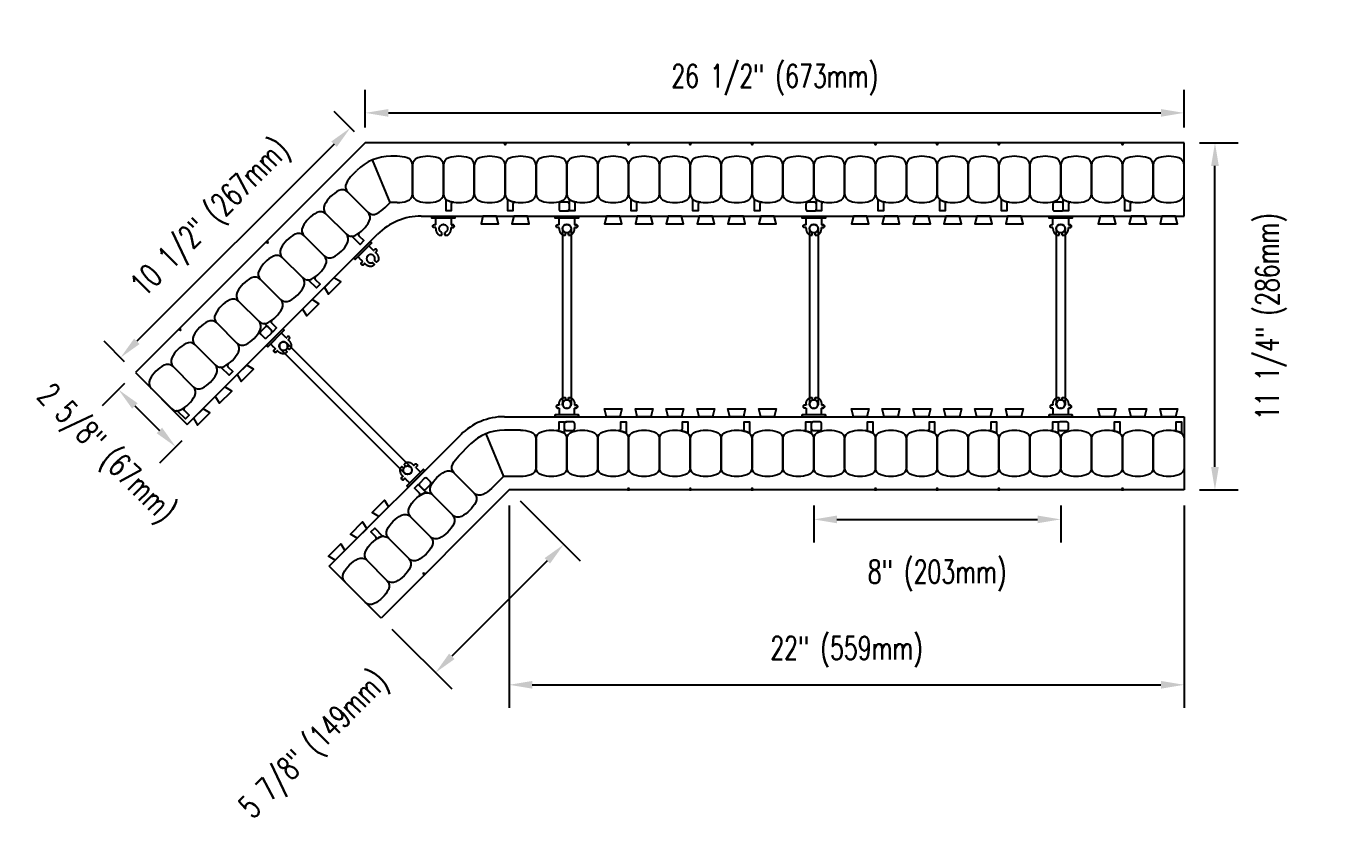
# Model space of a CAD drawing. Header units: inches. Extents: x 176.2 to 218.2, y 151.6 to 198.2.
# Drawn here: x 176.15 to 218.24, y 151.61 to 177.69 of the extents above; entities that cross this region are included whole.
import ezdxf

# ---------------------------------------------------------------- set-up
doc = ezdxf.new("R2010")
doc.units = ezdxf.units.IN
doc.header["$MEASUREMENT"] = 0
for name, color, linetype in [('line25', 2, 'Continuous'), ('LINE50', 5, 'Continuous'), ('LINE9', 9, 'Continuous'), ('TEXT', 4, 'Continuous')]:
    doc.layers.add(name, color=color, linetype=linetype)
doc.styles.add('DIM', font='romans.shx', dxfattribs={"width": 0.7})
doc.dimstyles.new('ext_8', dxfattribs={"dimscale": 8, "dimtxt": 0.09375, "dimasz": 0.09375, "dimexe": 0.09375, "dimexo": 0.0625, "dimgap": 0.0625, "dimtad": 1, "dimdec": 1, "dimzin": 3, "dimdsep": 46, "dimlunit": 4, "dimtxsty": 'DIM', "dimcen": 0.09, "dimdle": 0.09375, "dimclrt": 4, "dimadec": 0, "dimazin": 0, "dimtfac": 1, "dimtdec": 1, "dimtmove": 2, "dimatfit": 3, "dimfxl": 0, "dimfrac": 2, "dimtolj": 1, "dimtzin": 0, "dimarcsym": 0})

# ---------------------------------------------------------------- blocks, each defined once
blk = doc.blocks.new('*D16')
at = {"layer": 'Defpoints', "color": 0}
for p in [(213.678, 174.876), (187.147, 173.907), (213.678, 173.907)]:
    blk.add_point(p, dxfattribs=at)
at = {"layer": 'TEXT', "color": 0, "lineweight": -2}
for p, q in [((187.147, 174.407), (187.147, 175.626)), ((213.678, 174.407), (213.678, 175.626)), ((187.897, 174.876), (212.928, 174.876))]:
    blk.add_line(p, q, dxfattribs=at)
at = {"layer": 'TEXT', "color": 0}
for points in [[(187.897, 175.001), (187.897, 174.751), (187.147, 174.876)], [(212.928, 175.001), (212.928, 174.751), (213.678, 174.876)]]:
    blk.add_solid(points, dxfattribs=at)
at = {"layer": 'TEXT', "color": 4, "insert": (200.413, 175.947), "char_height": 0.75, "attachment_point": 5, "style": 'DIM'}
blk.add_mtext('\\A1;26 1/2" (673mm)', dxfattribs=at)
blk = doc.blocks.new('*D17')
at = {"layer": 'Defpoints', "color": 0}
for p in [(201.678, 162.657), (209.678, 162.657), (209.678, 161.704)]:
    blk.add_point(p, dxfattribs=at)
at = {"layer": 'TEXT', "color": 0, "lineweight": -2}
for p, q in [((201.678, 162.157), (201.678, 160.954)), ((209.678, 162.157), (209.678, 160.954)), ((202.428, 161.704), (208.928, 161.704))]:
    blk.add_line(p, q, dxfattribs=at)
at = {"layer": 'TEXT', "color": 0}
for points in [[(202.428, 161.829), (202.428, 161.579), (201.678, 161.704)], [(208.928, 161.829), (208.928, 161.579), (209.678, 161.704)]]:
    blk.add_solid(points, dxfattribs=at)
at = {"layer": 'TEXT', "color": 4, "insert": (205.678, 159.883), "char_height": 0.75, "attachment_point": 5, "style": 'DIM'}
blk.add_mtext('\\A1;8" (203mm)', dxfattribs=at)
blk = doc.blocks.new('*D18')
at = {"layer": 'Defpoints', "color": 0}
for p in [(213.678, 173.907), (214.677, 173.907), (213.678, 162.657)]:
    blk.add_point(p, dxfattribs=at)
at = {"layer": 'TEXT', "color": 0, "lineweight": -2}
for p, q in [((214.178, 173.907), (215.427, 173.907)), ((214.677, 163.407), (214.677, 173.157)), ((214.178, 162.657), (215.427, 162.657))]:
    blk.add_line(p, q, dxfattribs=at)
at = {"layer": 'TEXT', "color": 0}
for points in [[(214.552, 173.157), (214.802, 173.157), (214.677, 173.907)], [(214.552, 163.407), (214.802, 163.407), (214.677, 162.657)]]:
    blk.add_solid(points, dxfattribs=at)
at = {"layer": 'TEXT', "color": 4, "insert": (216.499, 168.282), "char_height": 0.75, "attachment_point": 5, "rotation": 90, "style": 'DIM'}
blk.add_mtext('\\A1;11 1/4" (286mm)', dxfattribs=at)
blk = doc.blocks.new('*D19')
at = {"layer": 'Defpoints', "color": 0}
for p in [(187.147, 173.907), (179.216, 166.945), (179.701, 166.46)]:
    blk.add_point(p, dxfattribs=at)
at = {"layer": 'TEXT', "color": 0, "lineweight": -2}
for p, q in [((186.794, 174.26), (186.133, 174.922)), ((186.133, 173.861), (179.747, 167.475)), ((179.347, 166.814), (178.686, 167.475))]:
    blk.add_line(p, q, dxfattribs=at)
at = {"layer": 'TEXT', "color": 0}
for points in [[(186.044, 173.949), (186.221, 173.773), (186.663, 174.391)], [(179.658, 167.564), (179.835, 167.387), (179.216, 166.945)]]:
    blk.add_solid(points, dxfattribs=at)
at = {"layer": 'TEXT', "color": 4, "insert": (182.182, 171.426), "char_height": 0.75, "attachment_point": 5, "rotation": 45, "style": 'DIM'}
blk.add_mtext('\\A1;10 1/2" (267mm)', dxfattribs=at)
blk = doc.blocks.new('*D20')
at = {"layer": 'Defpoints', "color": 0}
for p in [(179.701, 166.46), (181.557, 164.604), (181.006, 164.054)]:
    blk.add_point(p, dxfattribs=at)
at = {"layer": 'TEXT', "color": 0, "lineweight": -2}
for p, q in [((179.347, 166.107), (178.62, 165.379)), ((179.681, 165.379), (180.476, 164.584)), ((181.204, 164.251), (180.476, 163.523))]:
    blk.add_line(p, q, dxfattribs=at)
at = {"layer": 'TEXT', "color": 0}
for points in [[(179.769, 165.468), (179.592, 165.291), (179.15, 165.91)], [(180.565, 164.672), (180.388, 164.496), (181.006, 164.054)]]:
    blk.add_solid(points, dxfattribs=at)
at = {"layer": 'TEXT', "color": 4, "insert": (178.702, 163.782), "char_height": 0.75, "attachment_point": 5, "rotation": 315, "style": 'DIM'}
blk.add_mtext('\\A1;2 5/8" (67mm)', dxfattribs=at)
blk = doc.blocks.new('WEB_CENTRE_TOP')
for p, q in [((-0.141, 5.688), (-0.141, 0)), ((0.141, 5.688), (0.141, 0))]:
    blk.add_line(p, q)
for centre in [(0, 5.688), (0, 0)]:
    blk.add_circle(centre, 0.141)
blk = doc.blocks.new('*D22')
at = {"layer": 'Defpoints', "color": 0}
for p in [(191.807, 162.657), (213.678, 162.657), (213.678, 156.344)]:
    blk.add_point(p, dxfattribs=at)
at = {"layer": 'TEXT', "color": 0, "lineweight": -2}
for p, q in [((191.807, 162.157), (191.807, 155.594)), ((213.678, 162.157), (213.678, 155.594)), ((192.557, 156.344), (212.928, 156.344))]:
    blk.add_line(p, q, dxfattribs=at)
at = {"layer": 'TEXT', "color": 0}
for points in [[(192.557, 156.469), (192.557, 156.219), (191.807, 156.344)], [(212.928, 156.469), (212.928, 156.219), (213.678, 156.344)]]:
    blk.add_solid(points, dxfattribs=at)
at = {"layer": 'TEXT', "color": 4, "insert": (202.743, 157.415), "char_height": 0.75, "attachment_point": 5, "style": 'DIM'}
blk.add_mtext('\\A1;22" (559mm)', dxfattribs=at)
blk = doc.blocks.new('*D23')
at = {"layer": 'Defpoints', "color": 0}
for p in [(191.807, 162.657), (187.656, 158.505), (189.422, 156.739)]:
    blk.add_point(p, dxfattribs=at)
at = {"layer": 'TEXT', "color": 0, "lineweight": -2}
for p, q in [((192.161, 162.303), (194.104, 160.36)), ((193.043, 160.36), (189.952, 157.27)), ((188.009, 158.152), (189.952, 156.209))]:
    blk.add_line(p, q, dxfattribs=at)
at = {"layer": 'TEXT', "color": 0}
for points in [[(192.955, 160.449), (193.132, 160.272), (193.574, 160.891)], [(189.864, 157.358), (190.041, 157.181), (189.422, 156.739)]]:
    blk.add_solid(points, dxfattribs=at)
at = {"layer": 'TEXT', "color": 4, "insert": (185.538, 154.357), "char_height": 0.75, "attachment_point": 5, "rotation": 45, "style": 'DIM'}
blk.add_mtext('\\A1;5 7/8" (149mm)', dxfattribs=at)
blk = doc.blocks.new('Connector')
blk.add_point((0.271, 0))
at = {"layer": 'LINE9'}
for p, q in [((0, 0.375), (0, -0.375)), ((0.062, -0.375), (0.062, 0.375)), ((0.281, 0.25), (0.062, 0.25))]:
    blk.add_line(p, q, dxfattribs=at)
for points, weights in [([(0.007, 0.375), (0.004, 0.375), (0, 0.375)], [1, 0.972587069138, 0.950305488115]), ([(0.327, 0.343), (0.308, 0.343), (0.281, 0.317), (0.281, 0.297)], [1, 0.85355339, 0.85355339, 1]), ([(0.328, 0.343), (0.327, 0.343), (0.327, 0.343)], [1, 0.70710678, 1]), ([(0.375, 0.297), (0.375, 0.317), (0.348, 0.343), (0.329, 0.343)], [1, 0.85355339, 0.85355339, 1]), ([(0.406, 0.25), (0.546, 0.25), (0.619, 0.131)], [0.958404415409, 0.794674173519, 0.864651571113]), ([(0.619, 0.052), (0.612, 0.049), (0.604, 0.049)], [0.83615024178, 0.892081430621, 1]), ([(0, -0.375), (0.004, -0.375), (0.007, -0.375)], [0.950305488115, 0.972587069138, 1]), ([(0.281, -0.297), (0.281, -0.317), (0.308, -0.343), (0.327, -0.343)], [1, 0.85355339, 0.85355339, 1]), ([(0.327, -0.343), (0.281, -0.343), (0.281, -0.297)], [1, 0.70710678, 1]), ([(0.329, -0.343), (0.348, -0.343), (0.375, -0.317), (0.375, -0.297)], [1, 0.85355339, 0.85355339, 1]), ([(0.375, -0.297), (0.375, -0.343), (0.329, -0.343)], [1, 0.70710678, 1]), ([(0.619, -0.131), (0.546, -0.25), (0.406, -0.25)], [0.864651574428, 0.794674169686, 0.958404415195]), ([(0.604, -0.049), (0.612, -0.049), (0.619, -0.052)], [1, 0.89208144177, 0.836150253337])]:
    blk.add_rational_spline(points, weights, degree=2, dxfattribs=at)
for points, degree in [([(0, 0.375), (0.002, 0.375), (0.005, 0.375), (0.007, 0.375)], 3), ([(0.007, 0.375), (0.021, 0.375), (0.051, 0.375), (0.062, 0.375), (0.062, 0.375)], 3), ([(0.281, 0.25), (0.281, 0.297)], 1), ([(0.327, 0.343), (0.327, 0.343), (0.328, 0.343), (0.328, 0.343)], 3), ([(0.328, 0.343), (0.329, 0.343), (0.329, 0.343), (0.329, 0.343)], 3), ([(0.375, 0.25), (0.375, 0.297)], 1), ([(0.406, 0.25), (0.375, 0.25)], 1), ([(0.406, 0.25), (0.406, 0.25)], 1), ([(0.406, 0.25), (0.406, 0.25)], 1), ([(0.406, 0.25), (0.406, 0.25)], 1), ([(0.406, 0.25), (0.406, 0.25)], 1), ([(0.406, 0.25), (0.406, 0.25)], 1), ([(0.406, 0.25), (0.406, 0.25)], 1), ([(0.406, 0.25), (0.406, 0.25)], 1), ([(0.406, 0.25), (0.406, 0.25)], 1), ([(0.406, 0.25), (0.406, 0.25)], 1), ([(0.406, 0.25), (0.406, 0.25)], 1), ([(0.406, 0.25), (0.406, 0.25)], 1), ([(0.406, 0.25), (0.406, 0.25)], 1), ([(0.406, 0.25), (0.406, 0.25)], 1), ([(0.406, 0.25), (0.406, 0.25)], 1), ([(0.406, 0.25), (0.406, 0.25)], 1), ([(0.406, 0.25), (0.406, 0.25)], 1), ([(0.406, 0.25), (0.406, 0.25)], 1), ([(0.406, 0.25), (0.406, 0.25)], 1), ([(0.406, 0.25), (0.406, 0.25)], 1), ([(0.406, 0.25), (0.406, 0.25)], 1), ([(0.406, 0.25), (0.406, 0.25)], 1), ([(0.406, 0.25), (0.406, 0.25)], 1), ([(0.406, 0.25), (0.406, 0.25)], 1), ([(0.406, 0.25), (0.406, 0.25)], 1), ([(0.604, 0.049), (0.532, 0.049)], 1), ([(0.532, 0.049), (0.532, 0.049)], 1), ([(0.532, 0.049), (0.532, 0.049)], 1), ([(0.532, 0.049), (0.532, 0.049)], 1), ([(0.532, 0.049), (0.532, 0.049)], 1), ([(0.532, 0.049), (0.532, 0.049)], 1), ([(0.532, 0.049), (0.532, 0.049)], 1), ([(0.532, 0.049), (0.532, 0.049)], 1), ([(0.532, 0.049), (0.532, 0.049)], 1), ([(0.532, 0.049), (0.532, 0.049)], 1), ([(0.532, 0.049), (0.532, 0.049)], 1), ([(0.604, 0.049), (0.609, 0.049), (0.614, 0.05), (0.619, 0.052)], 3), ([(0.604, 0.049), (0.604, 0.049)], 1), ([(0.604, 0.049), (0.604, 0.049)], 1), ([(0.604, 0.049), (0.604, 0.049)], 1), ([(0.604, 0.049), (0.604, 0.049)], 1), ([(0.619, 0.131), (0.619, 0.052)], 1), ([(0.619, 0.131), (0.619, 0.131)], 1), ([(0.619, 0.131), (0.619, 0.131)], 1), ([(0.619, 0.131), (0.619, 0.131)], 1), ([(0.619, 0.131), (0.619, 0.131)], 1), ([(0.007, -0.375), (0.005, -0.375), (0.002, -0.375), (0, -0.375)], 3), ([(0.062, -0.375), (0.062, -0.375), (0.051, -0.375), (0.021, -0.375), (0.007, -0.375)], 3), ([(0.062, -0.25), (0.281, -0.25)], 1), ([(0.281, -0.297), (0.281, -0.25)], 1), ([(0.281, -0.25), (0.281, -0.297)], 1), ([(0.328, -0.343), (0.328, -0.343), (0.327, -0.343), (0.327, -0.343)], 3), ([(0.329, -0.343), (0.329, -0.343), (0.329, -0.343), (0.328, -0.343)], 3), ([(0.375, -0.25), (0.375, -0.297)], 1), ([(0.375, -0.297), (0.375, -0.25)], 1), ([(0.406, -0.25), (0.375, -0.25)], 1), ([(0.406, -0.25), (0.406, -0.25)], 1), ([(0.406, -0.25), (0.406, -0.25)], 1), ([(0.406, -0.25), (0.406, -0.25)], 1), ([(0.406, -0.25), (0.406, -0.25)], 1), ([(0.406, -0.25), (0.406, -0.25)], 1), ([(0.406, -0.25), (0.406, -0.25)], 1), ([(0.406, -0.25), (0.406, -0.25)], 1), ([(0.406, -0.25), (0.406, -0.25)], 1), ([(0.406, -0.25), (0.406, -0.25)], 1), ([(0.406, -0.25), (0.406, -0.25)], 1), ([(0.406, -0.25), (0.406, -0.25)], 1), ([(0.532, -0.049), (0.604, -0.049)], 1), ([(0.604, -0.049), (0.58, -0.049), (0.556, -0.049), (0.532, -0.049)], 3), ([(0.532, -0.049), (0.532, -0.049)], 1), ([(0.532, -0.049), (0.532, -0.049)], 1), ([(0.532, -0.049), (0.532, -0.049)], 1), ([(0.532, -0.049), (0.532, -0.049)], 1), ([(0.619, -0.052), (0.614, -0.05), (0.609, -0.049), (0.604, -0.049)], 3), ([(0.604, -0.049), (0.604, -0.049)], 1), ([(0.604, -0.049), (0.604, -0.049)], 1), ([(0.604, -0.049), (0.604, -0.049)], 1), ([(0.604, -0.049), (0.604, -0.049)], 1), ([(0.604, -0.049), (0.604, -0.049)], 1), ([(0.604, -0.049), (0.604, -0.049)], 1), ([(0.604, -0.049), (0.604, -0.049)], 1), ([(0.604, -0.049), (0.604, -0.049)], 1), ([(0.619, -0.052), (0.619, -0.131)], 1), ([(0.619, -0.131), (0.619, -0.131)], 1), ([(0.619, -0.131), (0.619, -0.131)], 1), ([(0.619, -0.131), (0.619, -0.131)], 1), ([(0.619, -0.131), (0.619, -0.131)], 1)]:
    blk.add_open_spline(points, degree=degree, dxfattribs=at)
for points, weights, knots in [([(0.062, 0.375), (0.062, 0.375), (0.046, 0.375), (0.03, 0.375), (0.007, 0.375)], [0.868718858569, 0.861102746415, 1, 0.861102734288, 0.868718859898], [0, 0, 0, 0.5, 0.5, 1, 1, 1]), ([(0.532, 0.049), (0.472, 0.203), (0.333, 0.113), (0.157, 0), (0.333, -0.113), (0.472, -0.203), (0.532, -0.049)], [0.899508922286, 0.599718215298, 1, 0.54226024, 1, 0.599718224335, 0.899508908749], [0, 0, 0, 0.318112, 0.318112, 0.681888, 0.681888, 1, 1, 1]), ([(0.007, -0.375), (0.03, -0.375), (0.046, -0.375), (0.062, -0.375), (0.062, -0.375)], [0.868718859319, 0.861102739573, 1, 0.861102742958, 0.868718858948], [0, 0, 0, 0.5, 0.5, 1, 1, 1])]:
    blk.add_rational_spline(points, weights, degree=2, knots=knots, dxfattribs=at)

msp = doc.modelspace()

# ---------------------------------------------------------------- linework, layer by layer
at = {"layer": 'line25'}
for p, q in [((188.96, 171.532), (213.678, 171.532)), ((193.699, 171.7), (193.678, 171.7)), ((181.38, 164.781), (187.545, 170.946)), ((191.652, 165.032), (213.678, 165.032)), ((185.976, 160.185), (190.238, 164.446))]:
    msp.add_line(p, q, dxfattribs=at)
for points in [[(190.96, 171.532), (190.897, 171.282), (191.46, 171.282), (191.397, 171.532)], [(191.96, 171.532), (191.897, 171.282), (192.46, 171.282), (192.397, 171.532)], [(194.96, 171.532), (194.897, 171.282), (195.46, 171.282), (195.397, 171.532)], [(195.96, 171.532), (195.897, 171.282), (196.46, 171.282), (196.397, 171.532)], [(196.96, 171.532), (196.897, 171.282), (197.46, 171.282), (197.397, 171.532)], [(197.96, 171.532), (197.897, 171.282), (198.46, 171.282), (198.397, 171.532)], [(198.96, 171.532), (198.897, 171.282), (199.46, 171.282), (199.397, 171.532)], [(199.96, 171.532), (199.897, 171.282), (200.46, 171.282), (200.397, 171.532)], [(202.96, 171.532), (202.897, 171.282), (203.46, 171.282), (203.397, 171.532)], [(203.96, 171.532), (203.897, 171.282), (204.46, 171.282), (204.397, 171.532)], [(204.96, 171.532), (204.897, 171.282), (205.46, 171.282), (205.397, 171.532)], [(205.96, 171.532), (205.897, 171.282), (206.46, 171.282), (206.397, 171.532)], [(206.96, 171.532), (206.897, 171.282), (207.46, 171.282), (207.397, 171.532)], [(207.96, 171.532), (207.897, 171.282), (208.46, 171.282), (208.397, 171.532)], [(210.96, 171.532), (210.897, 171.282), (211.46, 171.282), (211.397, 171.532)], [(211.96, 171.532), (211.897, 171.282), (212.46, 171.282), (212.397, 171.532)], [(212.96, 171.532), (212.897, 171.282), (213.46, 171.282), (213.397, 171.532)], [(185.822, 169.223), (185.954, 169.002), (186.352, 169.399), (186.131, 169.532)], [(185.115, 168.515), (185.247, 168.295), (185.645, 168.692), (185.424, 168.825)], [(182.993, 166.394), (183.126, 166.173), (183.524, 166.571), (183.303, 166.704)], [(182.286, 165.687), (182.419, 165.466), (182.817, 165.864), (182.596, 165.996)], [(181.579, 164.98), (181.712, 164.759), (182.109, 165.157), (181.889, 165.289)], [(194.96, 165.032), (194.897, 165.282), (195.46, 165.282), (195.397, 165.032)], [(195.96, 165.032), (195.897, 165.282), (196.46, 165.282), (196.397, 165.032)], [(196.96, 165.032), (196.897, 165.282), (197.46, 165.282), (197.397, 165.032)], [(197.96, 165.032), (197.897, 165.282), (198.46, 165.282), (198.397, 165.032)], [(198.96, 165.032), (198.897, 165.282), (199.46, 165.282), (199.397, 165.032)], [(199.96, 165.032), (199.897, 165.282), (200.46, 165.282), (200.397, 165.032)], [(202.96, 165.032), (202.897, 165.282), (203.46, 165.282), (203.397, 165.032)], [(203.96, 165.032), (203.897, 165.282), (204.46, 165.282), (204.397, 165.032)], [(204.96, 165.032), (204.897, 165.282), (205.46, 165.282), (205.397, 165.032)], [(205.96, 165.032), (205.897, 165.282), (206.46, 165.282), (206.397, 165.032)], [(206.96, 165.032), (206.897, 165.282), (207.46, 165.282), (207.397, 165.032)], [(207.96, 165.032), (207.897, 165.282), (208.46, 165.282), (208.397, 165.032)], [(210.96, 165.032), (210.897, 165.282), (211.46, 165.282), (211.397, 165.032)], [(211.96, 165.032), (211.897, 165.282), (212.46, 165.282), (212.397, 165.032)], [(212.96, 165.032), (212.897, 165.282), (213.46, 165.282), (213.397, 165.032)], [(187.59, 161.798), (187.369, 161.931), (187.766, 162.328), (187.899, 162.107)], [(186.882, 161.091), (186.662, 161.223), (187.059, 161.621), (187.192, 161.4)], [(186.175, 160.384), (185.954, 160.516), (186.352, 160.914), (186.485, 160.693)]]:
    msp.add_lwpolyline(points, close=True, dxfattribs=at)
for centre in [(188.96, 169.532), (191.652, 163.032)]:
    msp.add_arc(centre, 2, 90, 135, dxfattribs=at)
at = {"layer": 'LINE50'}
for p, q in [((187.147, 173.907), (179.701, 166.46)), ((213.678, 173.907), (187.147, 173.907)), ((213.678, 171.532), (213.678, 173.907)), ((179.701, 166.46), (181.38, 164.781)), ((213.678, 165.032), (213.678, 162.657)), ((191.807, 162.657), (187.656, 158.505)), ((213.678, 162.657), (191.807, 162.657)), ((187.656, 158.505), (185.976, 160.185))]:
    msp.add_line(p, q, dxfattribs=at)
at = {"layer": 'LINE9'}
for p, q in [((188.178, 173.469), (187.976, 173.469)), ((186.728, 172.869), (186.871, 173.012)), ((187.95, 171.969), (187.378, 173.351)), ((187.788, 171.808), (187.95, 171.969)), ((188.178, 171.969), (187.95, 171.969)), ((192.178, 164.594), (191.652, 164.594)), ((193.658, 164.863), (193.678, 164.863)), ((191.054, 164.476), (191.626, 163.094)), ((190.175, 163.765), (190.547, 164.137)), ((191.236, 162.704), (191.626, 163.094)), ((192.178, 163.094), (191.626, 163.094))]:
    msp.add_line(p, q, dxfattribs=at)
for points in [[(191.71, 173.907), (191.678, 173.842), (191.647, 173.907)], [(195.71, 173.907), (195.678, 173.842), (195.647, 173.907)], [(197.71, 173.907), (197.678, 173.842), (197.647, 173.907)], [(199.71, 173.907), (199.678, 173.842), (199.647, 173.907)], [(203.71, 173.907), (203.678, 173.842), (203.647, 173.907)], [(205.71, 173.907), (205.678, 173.842), (205.647, 173.907)], [(207.71, 173.907), (207.678, 173.842), (207.647, 173.907)], [(211.71, 173.907), (211.678, 173.842), (211.647, 173.907)], [(183.966, 170.725), (183.989, 170.657), (183.921, 170.681)], [(181.137, 167.897), (181.161, 167.829), (181.093, 167.853)], [(195.71, 162.657), (195.678, 162.721), (195.647, 162.657)], [(197.71, 162.657), (197.678, 162.721), (197.647, 162.657)], [(199.71, 162.657), (199.678, 162.721), (199.647, 162.657)], [(203.71, 162.657), (203.678, 162.721), (203.647, 162.657)], [(205.71, 162.657), (205.678, 162.721), (205.647, 162.657)], [(207.71, 162.657), (207.678, 162.721), (207.647, 162.657)], [(211.71, 162.657), (211.678, 162.721), (211.647, 162.657)], [(189.092, 159.942), (189.024, 159.965), (189.048, 159.898)]]:
    msp.add_lwpolyline(points, close=True, dxfattribs=at)
for points in [[(188.178, 171.969, 0.078351), (188.505, 172.021, 0.325305), (188.678, 172.259), (188.678, 173.18, 0.325305), (188.505, 173.418, 0.078351), (188.178, 173.469, 0.325305)], [(186.728, 172.869, 0.078351), (186.533, 172.601, 0.325305), (186.579, 172.31), (187.23, 171.659, 0.325305), (187.521, 171.613, 0.157671)], [(187.521, 171.613, 0.078351), (187.788, 171.808, 0.325305)], [(192.178, 164.594, -0.078351), (192.505, 164.543, -0.325305), (192.678, 164.305), (192.678, 163.384, -0.325305), (192.505, 163.146, -0.078351), (192.178, 163.094, -0.325305)], [(189.98, 163.497, -0.078351), (190.175, 163.765, -0.325305)], [(191.236, 162.704, -0.078351), (190.968, 162.509, -0.325305), (190.677, 162.555), (190.026, 163.206, -0.325305), (189.98, 163.497, -0.157671)]]:
    msp.add_lwpolyline(points, format="xyb", dxfattribs=at)
for points in [[(188.851, 172.021, 0.157671), (189.505, 172.021, 0.325305), (189.678, 172.259), (189.678, 173.18, 0.325305), (189.505, 173.418, 0.157671), (188.851, 173.418, 0.325305), (188.678, 173.18), (188.678, 172.259, 0.325305)], [(189.851, 172.021, 0.157671), (190.505, 172.021, 0.325305), (190.678, 172.259), (190.678, 173.18, 0.325305), (190.505, 173.418, 0.157671), (189.851, 173.418, 0.325305), (189.678, 173.18), (189.678, 172.259, 0.325305)], [(190.851, 172.021, 0.157671), (191.505, 172.021, 0.325305), (191.678, 172.259), (191.678, 173.18, 0.325305), (191.505, 173.418, 0.157671), (190.851, 173.418, 0.325305), (190.678, 173.18), (190.678, 172.259, 0.325305)], [(191.851, 172.021, 0.157671), (192.505, 172.021, 0.325305), (192.678, 172.259), (192.678, 173.18, 0.325305), (192.505, 173.418, 0.157671), (191.851, 173.418, 0.325305), (191.678, 173.18), (191.678, 172.259, 0.325305)], [(192.851, 172.021, 0.157671), (193.505, 172.021, 0.325305), (193.678, 172.259), (193.678, 173.18, 0.325305), (193.505, 173.418, 0.157671), (192.851, 173.418, 0.325305), (192.678, 173.18), (192.678, 172.259, 0.325305)], [(193.851, 172.021, 0.157671), (194.505, 172.021, 0.325305), (194.678, 172.259), (194.678, 173.18, 0.325305), (194.505, 173.418, 0.157671), (193.851, 173.418, 0.325305), (193.678, 173.18), (193.678, 172.259, 0.325305)], [(194.851, 172.021, 0.157671), (195.505, 172.021, 0.325305), (195.678, 172.259), (195.678, 173.18, 0.325305), (195.505, 173.418, 0.157671), (194.851, 173.418, 0.325305), (194.678, 173.18), (194.678, 172.259, 0.325305)], [(195.851, 172.021, 0.157671), (196.505, 172.021, 0.325305), (196.678, 172.259), (196.678, 173.18, 0.325305), (196.505, 173.418, 0.157671), (195.851, 173.418, 0.325305), (195.678, 173.18), (195.678, 172.259, 0.325305)], [(196.851, 172.021, 0.157671), (197.505, 172.021, 0.325305), (197.678, 172.259), (197.678, 173.18, 0.325305), (197.505, 173.418, 0.157671), (196.851, 173.418, 0.325305), (196.678, 173.18), (196.678, 172.259, 0.325305)], [(197.851, 172.021, 0.157671), (198.505, 172.021, 0.325305), (198.678, 172.259), (198.678, 173.18, 0.325305), (198.505, 173.418, 0.157671), (197.851, 173.418, 0.325305), (197.678, 173.18), (197.678, 172.259, 0.325305)], [(198.851, 172.021, 0.157671), (199.505, 172.021, 0.325305), (199.678, 172.259), (199.678, 173.18, 0.325305), (199.505, 173.418, 0.157671), (198.851, 173.418, 0.325305), (198.678, 173.18), (198.678, 172.259, 0.325305)], [(199.851, 172.021, 0.157671), (200.505, 172.021, 0.325305), (200.678, 172.259), (200.678, 173.18, 0.325305), (200.505, 173.418, 0.157671), (199.851, 173.418, 0.325305), (199.678, 173.18), (199.678, 172.259, 0.325305)], [(200.851, 172.021, 0.157671), (201.505, 172.021, 0.325305), (201.678, 172.259), (201.678, 173.18, 0.325305), (201.505, 173.418, 0.157671), (200.851, 173.418, 0.325305), (200.678, 173.18), (200.678, 172.259, 0.325305)], [(201.851, 172.021, 0.157671), (202.505, 172.021, 0.325305), (202.678, 172.259), (202.678, 173.18, 0.325305), (202.505, 173.418, 0.157671), (201.851, 173.418, 0.325305), (201.678, 173.18), (201.678, 172.259, 0.325305)], [(202.851, 172.021, 0.157671), (203.505, 172.021, 0.325305), (203.678, 172.259), (203.678, 173.18, 0.325305), (203.505, 173.418, 0.157671), (202.851, 173.418, 0.325305), (202.678, 173.18), (202.678, 172.259, 0.325305)], [(203.851, 172.021, 0.157671), (204.505, 172.021, 0.325305), (204.678, 172.259), (204.678, 173.18, 0.325305), (204.505, 173.418, 0.157671), (203.851, 173.418, 0.325305), (203.678, 173.18), (203.678, 172.259, 0.325305)], [(204.851, 172.021, 0.157671), (205.505, 172.021, 0.325305), (205.678, 172.259), (205.678, 173.18, 0.325305), (205.505, 173.418, 0.157671), (204.851, 173.418, 0.325305), (204.678, 173.18), (204.678, 172.259, 0.325305)], [(205.851, 172.021, 0.157671), (206.505, 172.021, 0.325305), (206.678, 172.259), (206.678, 173.18, 0.325305), (206.505, 173.418, 0.157671), (205.851, 173.418, 0.325305), (205.678, 173.18), (205.678, 172.259, 0.325305)], [(206.851, 172.021, 0.157671), (207.505, 172.021, 0.325305), (207.678, 172.259), (207.678, 173.18, 0.325305), (207.505, 173.418, 0.157671), (206.851, 173.418, 0.325305), (206.678, 173.18), (206.678, 172.259, 0.325305)], [(207.851, 172.021, 0.157671), (208.505, 172.021, 0.325305), (208.678, 172.259), (208.678, 173.18, 0.325305), (208.505, 173.418, 0.157671), (207.851, 173.418, 0.325305), (207.678, 173.18), (207.678, 172.259, 0.325305)], [(208.851, 172.021, 0.157671), (209.505, 172.021, 0.325305), (209.678, 172.259), (209.678, 173.18, 0.325305), (209.505, 173.418, 0.157671), (208.851, 173.418, 0.325305), (208.678, 173.18), (208.678, 172.259, 0.325305)], [(209.851, 172.021, 0.157671), (210.505, 172.021, 0.325305), (210.678, 172.259), (210.678, 173.18, 0.325305), (210.505, 173.418, 0.157671), (209.851, 173.418, 0.325305), (209.678, 173.18), (209.678, 172.259, 0.325305)], [(210.851, 172.021, 0.157671), (211.505, 172.021, 0.325305), (211.678, 172.259), (211.678, 173.18, 0.325305), (211.505, 173.418, 0.157671), (210.851, 173.418, 0.325305), (210.678, 173.18), (210.678, 172.259, 0.325305)], [(211.851, 172.021, 0.157671), (212.505, 172.021, 0.325305), (212.678, 172.259), (212.678, 173.18, 0.325305), (212.505, 173.418, 0.157671), (211.851, 173.418, 0.325305), (211.678, 173.18), (211.678, 172.259, 0.325305)], [(212.851, 172.021, 0.157671), (213.505, 172.021, 0.325305), (213.678, 172.259), (213.678, 173.18, 0.325305), (213.505, 173.418, 0.157671), (212.851, 173.418, 0.325305), (212.678, 173.18), (212.678, 172.259, 0.325305)], [(186.814, 170.906, 0.157671), (187.276, 171.368, 0.325305), (187.23, 171.659), (186.579, 172.31, 0.325305), (186.288, 172.356, 0.157671), (185.826, 171.894, 0.325305), (185.872, 171.603), (186.523, 170.952, 0.325305)], [(189.851, 172.021, 0.037267), (190.005, 171.984, 0.463036), (189.932, 171.922), (189.932, 171.7), (189.762, 171.7), (189.762, 172.046, 0.189002), (189.745, 172.089, 0.128407)], [(191.851, 172.021, 0.037267), (192.005, 171.984, 0.463036), (191.932, 171.922), (191.932, 171.7), (191.762, 171.7), (191.762, 172.046, 0.189002), (191.745, 172.089, 0.128407)], [(193.487, 171.7), (193.699, 171.7, 0.414214), (193.762, 171.763), (193.762, 171.915, 0.414214), (193.699, 171.978), (193.487, 171.978, 0.414214), (193.424, 171.915), (193.424, 171.763, 0.414214)], [(193.851, 172.021, 0.037267), (194.005, 171.984, 0.463036), (193.932, 171.922), (193.932, 171.7), (193.762, 171.7), (193.762, 172.046, 0.189002), (193.745, 172.089, 0.128407)], [(195.851, 172.021, 0.037267), (196.005, 171.984, 0.463036), (195.932, 171.922), (195.932, 171.7), (195.762, 171.7), (195.762, 172.046, 0.189002), (195.745, 172.089, 0.128407)], [(197.851, 172.021, 0.037267), (198.005, 171.984, 0.463036), (197.932, 171.922), (197.932, 171.7), (197.762, 171.7), (197.762, 172.046, 0.189002), (197.745, 172.089, 0.128407)], [(199.851, 172.021, 0.037267), (200.005, 171.984, 0.463036), (199.932, 171.922), (199.932, 171.7), (199.762, 171.7), (199.762, 172.046, 0.189002), (199.745, 172.089, 0.128407)], [(201.487, 171.7), (201.699, 171.7, 0.414214), (201.762, 171.763), (201.762, 171.915, 0.414214), (201.699, 171.978), (201.487, 171.978, 0.414214), (201.424, 171.915), (201.424, 171.763, 0.414214)], [(201.851, 172.021, 0.037267), (202.005, 171.984, 0.463036), (201.932, 171.922), (201.932, 171.7), (201.762, 171.7), (201.762, 172.046, 0.189002), (201.745, 172.089, 0.128407)], [(203.851, 172.021, 0.037267), (204.005, 171.984, 0.463036), (203.932, 171.922), (203.932, 171.7), (203.762, 171.7), (203.762, 172.046, 0.189002), (203.745, 172.089, 0.128407)], [(205.851, 172.021, 0.037267), (206.005, 171.984, 0.463036), (205.932, 171.922), (205.932, 171.7), (205.762, 171.7), (205.762, 172.046, 0.189002), (205.745, 172.089, 0.128407)], [(207.851, 172.021, 0.037267), (208.005, 171.984, 0.463036), (207.932, 171.922), (207.932, 171.7), (207.762, 171.7), (207.762, 172.046, 0.189002), (207.745, 172.089, 0.128407)], [(209.487, 171.7), (209.699, 171.7, 0.414214), (209.762, 171.763), (209.762, 171.915, 0.414214), (209.699, 171.978), (209.487, 171.978, 0.414214), (209.424, 171.915), (209.424, 171.763, 0.414214)], [(209.851, 172.021, 0.037267), (210.005, 171.984, 0.463036), (209.932, 171.922), (209.932, 171.7), (209.762, 171.7), (209.762, 172.046, 0.189002), (209.745, 172.089, 0.128407)], [(211.851, 172.021, 0.037267), (212.005, 171.984, 0.463036), (211.932, 171.922), (211.932, 171.7), (211.762, 171.7), (211.762, 172.046, 0.189002), (211.745, 172.089, 0.128407)], [(186.107, 170.199, 0.157671), (186.569, 170.661, 0.325305), (186.523, 170.952), (185.872, 171.603, 0.325305), (185.581, 171.649, 0.157671), (185.119, 171.187, 0.325305), (185.165, 170.896), (185.816, 170.245, 0.325305)], [(185.4, 169.492, 0.157671), (185.862, 169.954, 0.325305), (185.816, 170.245), (185.165, 170.896, 0.325305), (184.874, 170.942, 0.157671), (184.412, 170.48, 0.325305), (184.458, 170.189), (185.109, 169.538, 0.325305)], [(186.814, 170.906, 0.037267), (186.949, 170.988, 0.463036), (186.941, 170.893), (187.098, 170.737), (186.977, 170.616), (186.732, 170.861, 0.189002), (186.69, 170.879, 0.128407)], [(184.692, 168.785, 0.157671), (185.155, 169.247, 0.325305), (185.109, 169.538), (184.458, 170.189, 0.325305), (184.167, 170.235, 0.157671), (183.705, 169.773, 0.325305), (183.75, 169.482), (184.402, 168.831, 0.325305)], [(183.985, 168.078, 0.157671), (184.448, 168.54, 0.325305), (184.402, 168.831), (183.75, 169.482, 0.325305), (183.46, 169.528, 0.157671), (182.998, 169.065, 0.325305), (183.043, 168.775), (183.695, 168.123, 0.325305)], [(185.4, 169.492, 0.037267), (185.535, 169.574, 0.463036), (185.527, 169.479), (185.683, 169.322), (185.563, 169.202), (185.318, 169.446, 0.189002), (185.276, 169.465, 0.128407)], [(183.278, 167.371, 0.157671), (183.741, 167.833, 0.325305), (183.695, 168.123), (183.043, 168.775, 0.325305), (182.753, 168.821, 0.157671), (182.29, 168.358, 0.325305), (182.336, 168.068), (182.988, 167.416, 0.325305)], [(182.571, 166.663, 0.157671), (183.033, 167.126, 0.325305), (182.988, 167.416), (182.336, 168.068, 0.325305), (182.046, 168.114, 0.157671), (181.583, 167.651, 0.325305), (181.629, 167.361), (182.28, 166.709, 0.325305)], [(183.954, 167.593), (184.104, 167.743, 0.414214), (184.104, 167.832), (183.996, 167.939, 0.414214), (183.908, 167.939), (183.758, 167.789, 0.414214), (183.758, 167.701), (183.866, 167.593, 0.414214)], [(183.985, 168.078, 0.037267), (184.12, 168.16, 0.463036), (184.113, 168.065), (184.269, 167.908), (184.148, 167.787), (183.904, 168.032, 0.189002), (183.862, 168.05, 0.128407)], [(181.864, 165.956, 0.157671), (182.326, 166.419, 0.325305), (182.28, 166.709), (181.629, 167.361, 0.325305), (181.339, 167.406, 0.157671), (180.876, 166.944, 0.325305), (180.922, 166.654), (181.573, 166.002, 0.325305)], [(181.157, 165.249, 0.157671), (181.619, 165.712, 0.325305), (181.573, 166.002), (180.922, 166.654, 0.325305), (180.631, 166.699, 0.157671), (180.169, 166.237, 0.325305), (180.215, 165.946), (180.866, 165.295, 0.325305)], [(182.571, 166.663, 0.037267), (182.706, 166.746, 0.463036), (182.698, 166.651), (182.855, 166.494), (182.734, 166.373), (182.49, 166.618, 0.189002), (182.448, 166.636, 0.128407)], [(181.157, 165.249, 0.037267), (181.292, 165.332, 0.463036), (181.284, 165.237), (181.441, 165.08), (181.32, 164.959), (181.075, 165.204, 0.189002), (181.034, 165.222, 0.128407)], [(192.851, 164.543, -0.157671), (193.505, 164.543, -0.325305), (193.678, 164.305), (193.678, 163.384, -0.325305), (193.505, 163.146, -0.157671), (192.851, 163.146, -0.325305), (192.678, 163.384), (192.678, 164.305, -0.325305)], [(193.505, 164.543, 0.037267), (193.352, 164.58, 0.463036), (193.424, 164.642), (193.424, 164.863), (193.595, 164.863), (193.595, 164.517, 0.189002), (193.612, 164.475, 0.128407)], [(193.595, 164.648, 0.414214), (193.658, 164.586), (193.87, 164.586, 0.414214), (193.932, 164.648), (193.932, 164.801, 0.414214), (193.87, 164.863), (193.658, 164.863, 0.414214), (193.595, 164.801)], [(193.851, 164.543, -0.157671), (194.505, 164.543, -0.325305), (194.678, 164.305), (194.678, 163.384, -0.325305), (194.505, 163.146, -0.157671), (193.851, 163.146, -0.325305), (193.678, 163.384), (193.678, 164.305, -0.325305)], [(194.851, 164.543, -0.157671), (195.505, 164.543, -0.325305), (195.678, 164.305), (195.678, 163.384, -0.325305), (195.505, 163.146, -0.157671), (194.851, 163.146, -0.325305), (194.678, 163.384), (194.678, 164.305, -0.325305)], [(195.505, 164.543, 0.037267), (195.352, 164.58, 0.463036), (195.424, 164.642), (195.424, 164.863), (195.595, 164.863), (195.595, 164.517, 0.189002), (195.612, 164.475, 0.128407)], [(195.851, 164.543, -0.157671), (196.505, 164.543, -0.325305), (196.678, 164.305), (196.678, 163.384, -0.325305), (196.505, 163.146, -0.157671), (195.851, 163.146, -0.325305), (195.678, 163.384), (195.678, 164.305, -0.325305)], [(196.851, 164.543, -0.157671), (197.505, 164.543, -0.325305), (197.678, 164.305), (197.678, 163.384, -0.325305), (197.505, 163.146, -0.157671), (196.851, 163.146, -0.325305), (196.678, 163.384), (196.678, 164.305, -0.325305)], [(197.505, 164.543, 0.037267), (197.352, 164.58, 0.463036), (197.424, 164.642), (197.424, 164.863), (197.595, 164.863), (197.595, 164.517, 0.189002), (197.612, 164.475, 0.128407)], [(197.851, 164.543, -0.157671), (198.505, 164.543, -0.325305), (198.678, 164.305), (198.678, 163.384, -0.325305), (198.505, 163.146, -0.157671), (197.851, 163.146, -0.325305), (197.678, 163.384), (197.678, 164.305, -0.325305)], [(198.851, 164.543, -0.157671), (199.505, 164.543, -0.325305), (199.678, 164.305), (199.678, 163.384, -0.325305), (199.505, 163.146, -0.157671), (198.851, 163.146, -0.325305), (198.678, 163.384), (198.678, 164.305, -0.325305)], [(199.505, 164.543, 0.037267), (199.352, 164.58, 0.463036), (199.424, 164.642), (199.424, 164.863), (199.595, 164.863), (199.595, 164.517, 0.189002), (199.612, 164.475, 0.128407)], [(199.851, 164.543, -0.157671), (200.505, 164.543, -0.325305), (200.678, 164.305), (200.678, 163.384, -0.325305), (200.505, 163.146, -0.157671), (199.851, 163.146, -0.325305), (199.678, 163.384), (199.678, 164.305, -0.325305)], [(200.851, 164.543, -0.157671), (201.505, 164.543, -0.325305), (201.678, 164.305), (201.678, 163.384, -0.325305), (201.505, 163.146, -0.157671), (200.851, 163.146, -0.325305), (200.678, 163.384), (200.678, 164.305, -0.325305)], [(201.505, 164.543, 0.037267), (201.352, 164.58, 0.463036), (201.424, 164.642), (201.424, 164.863), (201.595, 164.863), (201.595, 164.517, 0.189002), (201.612, 164.475, 0.128407)], [(201.595, 164.648, 0.414214), (201.658, 164.586), (201.87, 164.586, 0.414214), (201.932, 164.648), (201.932, 164.801, 0.414214), (201.87, 164.863), (201.658, 164.863, 0.414214), (201.595, 164.801)], [(201.851, 164.543, -0.157671), (202.505, 164.543, -0.325305), (202.678, 164.305), (202.678, 163.384, -0.325305), (202.505, 163.146, -0.157671), (201.851, 163.146, -0.325305), (201.678, 163.384), (201.678, 164.305, -0.325305)], [(202.851, 164.543, -0.157671), (203.505, 164.543, -0.325305), (203.678, 164.305), (203.678, 163.384, -0.325305), (203.505, 163.146, -0.157671), (202.851, 163.146, -0.325305), (202.678, 163.384), (202.678, 164.305, -0.325305)], [(203.505, 164.543, 0.037267), (203.352, 164.58, 0.463036), (203.424, 164.642), (203.424, 164.863), (203.595, 164.863), (203.595, 164.517, 0.189002), (203.612, 164.475, 0.128407)], [(203.851, 164.543, -0.157671), (204.505, 164.543, -0.325305), (204.678, 164.305), (204.678, 163.384, -0.325305), (204.505, 163.146, -0.157671), (203.851, 163.146, -0.325305), (203.678, 163.384), (203.678, 164.305, -0.325305)], [(204.851, 164.543, -0.157671), (205.505, 164.543, -0.325305), (205.678, 164.305), (205.678, 163.384, -0.325305), (205.505, 163.146, -0.157671), (204.851, 163.146, -0.325305), (204.678, 163.384), (204.678, 164.305, -0.325305)], [(205.505, 164.543, 0.037267), (205.352, 164.58, 0.463036), (205.424, 164.642), (205.424, 164.863), (205.595, 164.863), (205.595, 164.517, 0.189002), (205.612, 164.475, 0.128407)], [(205.851, 164.543, -0.157671), (206.505, 164.543, -0.325305), (206.678, 164.305), (206.678, 163.384, -0.325305), (206.505, 163.146, -0.157671), (205.851, 163.146, -0.325305), (205.678, 163.384), (205.678, 164.305, -0.325305)], [(206.851, 164.543, -0.157671), (207.505, 164.543, -0.325305), (207.678, 164.305), (207.678, 163.384, -0.325305), (207.505, 163.146, -0.157671), (206.851, 163.146, -0.325305), (206.678, 163.384), (206.678, 164.305, -0.325305)], [(207.505, 164.543, 0.037267), (207.352, 164.58, 0.463036), (207.424, 164.642), (207.424, 164.863), (207.595, 164.863), (207.595, 164.517, 0.189002), (207.612, 164.475, 0.128407)], [(207.851, 164.543, -0.157671), (208.505, 164.543, -0.325305), (208.678, 164.305), (208.678, 163.384, -0.325305), (208.505, 163.146, -0.157671), (207.851, 163.146, -0.325305), (207.678, 163.384), (207.678, 164.305, -0.325305)], [(208.851, 164.543, -0.157671), (209.505, 164.543, -0.325305), (209.678, 164.305), (209.678, 163.384, -0.325305), (209.505, 163.146, -0.157671), (208.851, 163.146, -0.325305), (208.678, 163.384), (208.678, 164.305, -0.325305)], [(209.505, 164.543, 0.037267), (209.352, 164.58, 0.463036), (209.424, 164.642), (209.424, 164.863), (209.595, 164.863), (209.595, 164.517, 0.189002), (209.612, 164.475, 0.128407)], [(209.595, 164.648, 0.414214), (209.658, 164.586), (209.87, 164.586, 0.414214), (209.932, 164.648), (209.932, 164.801, 0.414214), (209.87, 164.863), (209.658, 164.863, 0.414214), (209.595, 164.801)], [(209.851, 164.543, -0.157671), (210.505, 164.543, -0.325305), (210.678, 164.305), (210.678, 163.384, -0.325305), (210.505, 163.146, -0.157671), (209.851, 163.146, -0.325305), (209.678, 163.384), (209.678, 164.305, -0.325305)], [(210.851, 164.543, -0.157671), (211.505, 164.543, -0.325305), (211.678, 164.305), (211.678, 163.384, -0.325305), (211.505, 163.146, -0.157671), (210.851, 163.146, -0.325305), (210.678, 163.384), (210.678, 164.305, -0.325305)], [(211.505, 164.543, 0.037267), (211.352, 164.58, 0.463036), (211.424, 164.642), (211.424, 164.863), (211.595, 164.863), (211.595, 164.517, 0.189002), (211.612, 164.475, 0.128407)], [(211.851, 164.543, -0.157671), (212.505, 164.543, -0.325305), (212.678, 164.305), (212.678, 163.384, -0.325305), (212.505, 163.146, -0.157671), (211.851, 163.146, -0.325305), (211.678, 163.384), (211.678, 164.305, -0.325305)], [(212.851, 164.543, -0.157671), (213.505, 164.543, -0.325305), (213.678, 164.305), (213.678, 163.384, -0.325305), (213.505, 163.146, -0.157671), (212.851, 163.146, -0.325305), (212.678, 163.384), (212.678, 164.305, -0.325305)], [(213.505, 164.543, 0.037267), (213.352, 164.58, 0.463036), (213.424, 164.642), (213.424, 164.863), (213.595, 164.863), (213.595, 164.517, 0.189002), (213.612, 164.475, 0.128407)], [(189.017, 162.683, 0.414214), (189.106, 162.683), (189.256, 162.833, 0.414214), (189.256, 162.922), (189.148, 163.03, 0.414214), (189.059, 163.03), (188.909, 162.879, 0.414214), (188.909, 162.791)], [(189.273, 162.79, -0.157671), (189.735, 163.252, -0.325305), (190.026, 163.206), (190.677, 162.555, -0.325305), (190.723, 162.264, -0.157671), (190.261, 161.802, -0.325305), (189.97, 161.848), (189.319, 162.499, -0.325305)], [(188.566, 162.083, -0.157671), (189.028, 162.545, -0.325305), (189.319, 162.499), (189.97, 161.848, -0.325305), (190.016, 161.557, -0.157671), (189.554, 161.095, -0.325305), (189.263, 161.141), (188.612, 161.792, -0.325305)], [(189.028, 162.545, 0.037267), (188.893, 162.463, 0.463036), (188.901, 162.558), (188.744, 162.715), (188.865, 162.835), (189.11, 162.591, 0.189002), (189.152, 162.572, 0.128407)], [(187.859, 161.376, -0.157671), (188.321, 161.838, -0.325305), (188.612, 161.792), (189.263, 161.141, -0.325305), (189.309, 160.85, -0.157671), (188.847, 160.388, -0.325305), (188.556, 160.434), (187.905, 161.085, -0.325305)], [(187.614, 161.131, 0.037267), (187.479, 161.049, 0.463036), (187.487, 161.144), (187.33, 161.3), (187.451, 161.421), (187.696, 161.176, 0.189002), (187.737, 161.158, 0.128407)], [(187.152, 160.669, -0.157671), (187.614, 161.131, -0.325305), (187.905, 161.085), (188.556, 160.434, -0.325305), (188.602, 160.143, -0.157671), (188.14, 159.681, -0.325305), (187.849, 159.727), (187.198, 160.378, -0.325305)], [(186.445, 159.961, -0.157671), (186.907, 160.424, -0.325305), (187.198, 160.378), (187.849, 159.727, -0.325305), (187.895, 159.436, -0.157671), (187.432, 158.974, -0.325305), (187.142, 159.019), (186.49, 159.671, -0.325305)]]:
    msp.add_lwpolyline(points, format="xyb", close=True, dxfattribs=at)
for centre in [(187.976, 171.907), (191.652, 163.032)]:
    msp.add_arc(centre, 1.562, 90, 135, dxfattribs=at)

# ---------------------------------------------------------------- block references
at = {"xscale": -1}
for p, rotation in [((189.678, 171.532), 90), ((193.678, 171.532), 90), ((201.678, 171.532), 90), ((209.678, 171.532), 90), ((188.805, 163.013), 315)]:
    msp.add_blockref('Connector', p, dxfattribs=dict(at, rotation=rotation))
for p, rotation in [((187.037, 170.438), 315), ((184.209, 167.609), 315), ((193.678, 165.032), 90), ((201.678, 165.032), 90), ((209.678, 165.032), 90)]:
    msp.add_blockref('Connector', p, dxfattribs=dict(rotation=rotation))
at = {"layer": 'LINE9'}
for p in [(193.678, 165.438), (201.678, 165.438), (209.678, 165.438)]:
    msp.add_blockref('WEB_CENTRE_TOP', p, dxfattribs=at)
at = {"layer": 'LINE9', "rotation": 45}
msp.add_blockref('WEB_CENTRE_TOP', (188.518, 163.3), dxfattribs=at)

# ---------------------------------------------------------------- dimensions: what is measured, and where the dimension line sits
at = {"layer": 'TEXT'}
for base, p1, p2, text, picture, middle in [((213.678, 174.876), (187.147, 173.907), (213.678, 173.907), '26 1/2" (673mm)', '*D16', (200.413, 175.947)), ((213.678, 156.344), (191.807, 162.657), (213.678, 162.657), '22" (559mm)', '*D22', (202.743, 157.415))]:
    dim = msp.add_linear_dim(base=base, p1=p1, p2=p2, text=text, dimstyle='ext_8', dxfattribs=at)
    dim.commit()
    dim.dimension.update_dxf_attribs({"geometry": picture, "text_midpoint": middle})
dim = msp.add_aligned_dim(p1=(187.147, 173.907), p2=(179.701, 166.46), distance=-0.685, text='10 1/2" (267mm)', dimstyle='ext_8', dxfattribs=at)
dim.commit()
dim.dimension.update_dxf_attribs({"geometry": '*D19', "text_midpoint": (182.182, 171.426)})
for base, p1, p2, angle, text, picture, middle, dimtype in [((214.677, 173.907), (213.678, 162.657), (213.678, 173.907), 90, '11 1/4" (286mm)', '*D18', (216.499, 168.282), 160), ((181.006, 164.054), (179.701, 166.46), (181.557, 164.604), 315, '2 5/8" (67mm)', '*D20', (178.702, 163.782), 161)]:
    dim = msp.add_linear_dim(base=base, p1=p1, p2=p2, angle=angle, text=text, dimstyle='ext_8', dxfattribs=at)
    dim.commit()
    dim.dimension.update_dxf_attribs({"geometry": picture, "text_midpoint": middle, "dimtype": dimtype})
dim = msp.add_linear_dim(base=(189.422, 156.739), p1=(191.807, 162.657), p2=(187.656, 158.505), angle=225, text='5 7/8" (149mm)', dimstyle='ext_8', override={"dimtmove": 1}, dxfattribs=at)
dim.commit()
dim.dimension.update_dxf_attribs({"geometry": '*D23', "text_midpoint": (186.296, 153.6), "dimtype": 161})
dim = msp.add_linear_dim(base=(209.678, 161.704), p1=(201.678, 162.657), p2=(209.678, 162.657), text='8" (203mm)', dimstyle='ext_8', dxfattribs=at)
dim.commit()
dim.dimension.update_dxf_attribs({"geometry": '*D17', "text_midpoint": (205.678, 159.883), "dimtype": 160})

doc.saveas('drawing.dxf')
